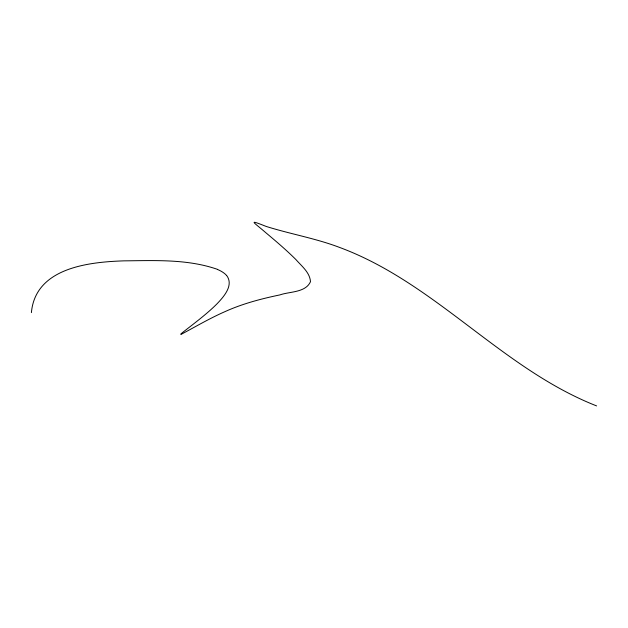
<?xml version="1.0" encoding="UTF-8"?>
<svg xmlns="http://www.w3.org/2000/svg" width="628" height="628" viewBox="0 0 628 628"><rect width="100%" height="100%" fill="white"/><g stroke="black" fill="none" stroke-linecap="round" stroke-linejoin="round"><path stroke-width="0.94" d="M31.4 312.626C35.435 267.771 88.627 262.025 123.936 260.856C155.179 260.573 187.678 258.917 217.602 269.396M596.6 405.908C501.788 368.675 435.337 282.812 339.371 247.354C315.562 238.326 290.356 234.048 266.131 226.418C247.04 218.866 253.594 222.061 265.738 232.65C276.092 241.309 286.392 250.077 295.961 259.615C301.652 266.139 309.871 272.442 310.491 281.705C305.467 292.774 289.838 291.408 279.876 294.909C261.122 298.81 242.455 303.716 224.957 311.645C209.925 318.231 195.779 326.568 181.319 334.261C179.529 334.881 182.308 332.769 182.638 332.479C185.739 329.99 188.91 327.581 192.05 325.131C200.646 318.388 209.257 311.606 216.982 303.85C223.678 296.832 234.071 285.332 226.637 275.457M217.453 269.443A87.567 26.525 -6.8 0 1 226.575 275.472"/></g></svg>
